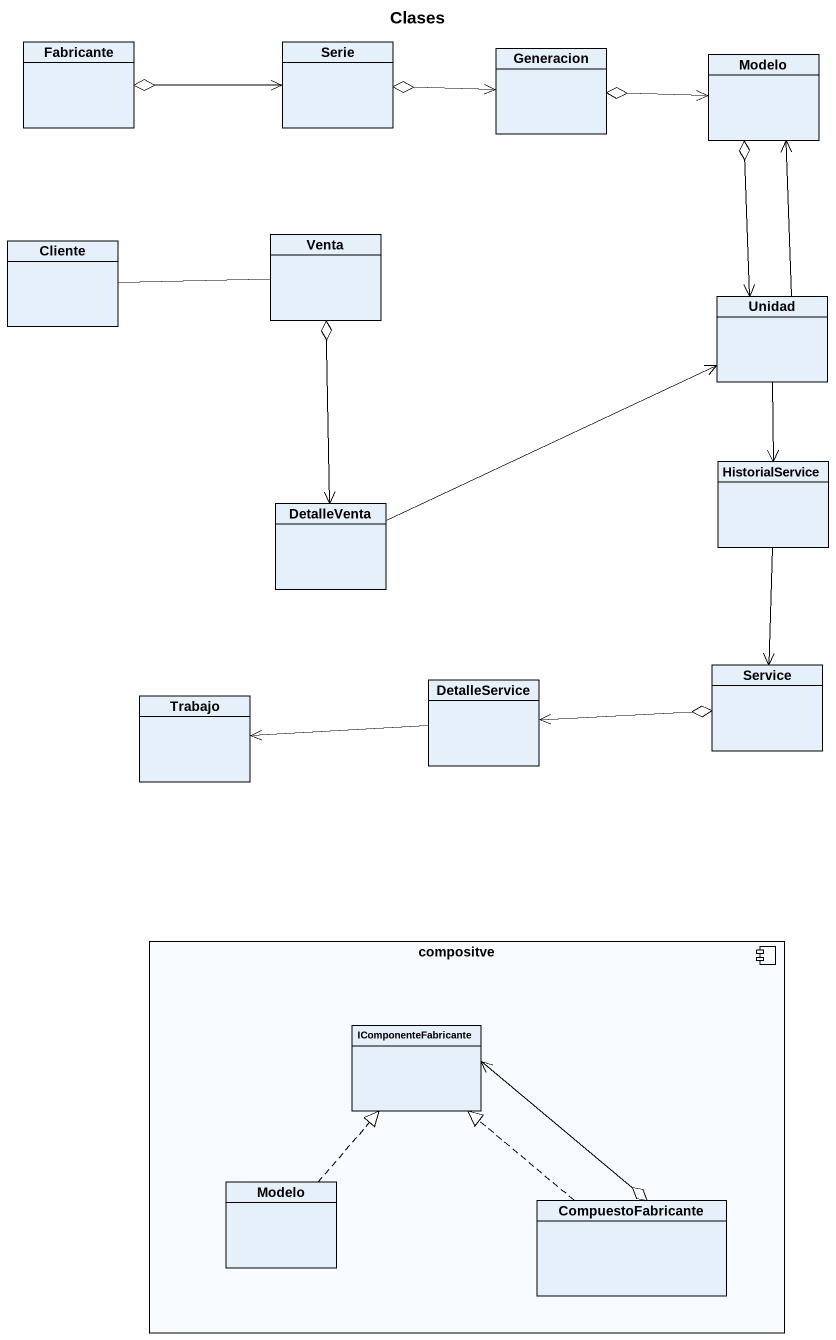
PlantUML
@startuml
title Clases
hide circle
hide empty members
class Fabricante
class Serie
class Generacion
class Modelo
class Cliente
class Venta
class Unidad
class HistorialService
class DetalleVenta
class Trabajo
class DetalleService
class Service
component compositve {
  class IComponenteFabricante
  class "Modelo" as Modelo_2
  class CompuestoFabricante
}
Serie <-left-o Fabricante
Generacion <-left-o Serie
Modelo <-left-o Generacion
Cliente -right- Venta
Unidad <-up-o Modelo
Unidad -up-> Modelo
Unidad --> HistorialService
HistorialService --> Service
DetalleVenta <-up-o Venta
DetalleVenta -right-> Unidad
DetalleService -left-> Trabajo
DetalleService <-right-o Service
IComponenteFabricante <--o CompuestoFabricante
Modelo_2 .up.|> IComponenteFabricante
CompuestoFabricante .up.|> IComponenteFabricante
@enduml
